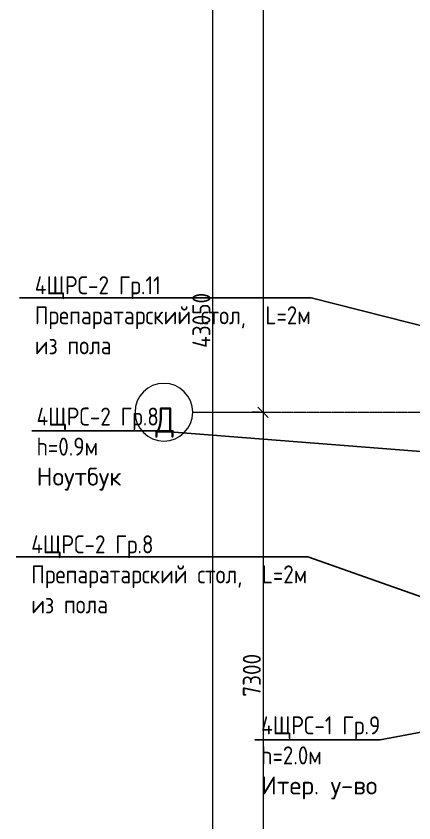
# Model space of a CAD drawing. Header units: millimetres. Extents: x -32 to 417638015, y -35 to 175284279.
# Drawn here: x 1282598 to 1288116, y 66400 to 77595 of the extents above; entities that cross this region are included whole.
import ezdxf
from ezdxf import colors
from ezdxf.entities.mleader import LeaderData, LeaderLine
from ezdxf.math import Vec2, Vec3

# ---------------------------------------------------------------- set-up
doc = ezdxf.new("R2010")
doc.units = ezdxf.units.MM
doc.linetypes.add('ADSK_Линия сетки', pattern=[25, 20, -2.5, 0, -2.5])
doc.layers.add('_ЭМ_Надписи', color=7, linetype='Continuous')
for name, color, linetype, lineweight in [('Оси', 253, 'Continuous', 9), ('Размеры', 7, 'Continuous', 9), ('ШТРИХОВКА', 252, 'Continuous', 15)]:
    doc.layers.add(name, color=color, linetype=linetype, lineweight=lineweight)
doc.styles.add('GOST Common', font='GOST_Common.ttf', dxfattribs={"width": 0.9, "height": 350})
doc.styles.add('GOST Common_1', font='GOST_Common.ttf', dxfattribs={"width": 0.9, "height": 250})
doc.styles.add('ЭОМ', font='isocpeur.ttf', dxfattribs={"width": 0.85, "height": 250})
doc.dimstyles.new('ADSK_Основной_2_5_мм', dxfattribs={"dimscale": 304.8, "dimtxt": 251.428749, "dimasz": 0.463911, "dimexe": 0.492126, "dimexo": 0.492126, "dimgap": 0.098425, "dimtad": 1, "dimrnd": 0.01, "dimdsep": 46, "dimtxsty": 'GOST Common_1', "dimblk1": 'OBLIQUE', "dimblk2": 'OBLIQUE', "dimsah": 1, "dimcen": 0.09, "dimdle": 0.492126, "dimazin": 2, "dimtfac": 1, "dimtdec": 4, "dimtix": 1, "dimtmove": 0, "dimatfit": 3, "dimfxl": 1, "dimtvp": 1, "dimtolj": 1, "dimtzin": 0, "dimlwd": 20, "dimlwe": 20, "dimarcsym": 2})

# ---------------------------------------------------------------- blocks, each defined once
blk = doc.blocks.new('_Oblique')
at = {"color": 0, "linetype": 'ByBlock', "lineweight": -2}
blk.add_line((-0.5, -0.5), (0.5, 0.5), dxfattribs=at)
blk = doc.blocks.new('*D283')
at = {"layer": 'Defpoints', "color": 0, "transparency": 16777216}
for p in [(-9677, 43374), (-9777, 324), (-9677, 324)]:
    blk.add_point(p, dxfattribs=at)
at = {"layer": 'Размеры', "color": 0, "lineweight": 20, "transparency": 16777216}
for p, q in [((-9777, 43524), (-9777, 174)), ((-9827, 43374), (-9927, 43374)), ((-9827, 324), (-9927, 324))]:
    blk.add_line(p, q, dxfattribs=at)
at = {"layer": 'Размеры', "color": 0, "lineweight": 20, "transparency": 16777216, "xscale": 141.4, "yscale": 141.4, "zscale": 141.4}
for p, rotation in [((-9777, 43374), 90), ((-9777, 324), 270)]:
    blk.add_blockref('_Oblique', p, dxfattribs=dict(at, rotation=rotation))
at = {"layer": 'Размеры', "color": 0, "lineweight": 20, "transparency": 16777216, "insert": (-9932, 21849), "char_height": 250, "width": 971.62, "attachment_point": 5, "rotation": 90, "style": 'GOST Common_1'}
blk.add_mtext('\\A1;43050', dxfattribs=at)
blk = doc.blocks.new('*D285')
at = {"layer": 'Defpoints', "color": 0, "transparency": 16777216}
for p in [(-8977, 36874), (-9077, 20574), (-8977, 20574)]:
    blk.add_point(p, dxfattribs=at)
at = {"layer": 'Размеры', "color": 0, "lineweight": 20, "transparency": 16777216}
for p, q in [((-9077, 37024), (-9077, 20424)), ((-9127, 36874), (-9227, 36874)), ((-9127, 20574), (-9227, 20574))]:
    blk.add_line(p, q, dxfattribs=at)
at = {"layer": 'Размеры', "color": 0, "lineweight": 20, "transparency": 16777216, "xscale": 141.4, "yscale": 141.4, "zscale": 141.4}
for p, rotation in [((-9077, 36874), 90), ((-9077, 20574), 270)]:
    blk.add_blockref('_Oblique', p, dxfattribs=dict(at, rotation=rotation))
at = {"layer": 'Размеры', "color": 0, "lineweight": 20, "transparency": 16777216, "insert": (-9232, 28724), "char_height": 250, "width": 889.8, "attachment_point": 5, "rotation": 90, "style": 'GOST Common_1'}
blk.add_mtext('\\A1;16300', dxfattribs=at)
blk = doc.blocks.new('*D286')
at = {"layer": 'Defpoints', "color": 0, "transparency": 16777216}
for p in [(-8977, 20574), (-9077, 13274), (-8977, 13274)]:
    blk.add_point(p, dxfattribs=at)
at = {"layer": 'Размеры', "color": 0, "lineweight": 20, "transparency": 16777216}
for p, q in [((-9077, 20724), (-9077, 13124)), ((-9127, 20574), (-9227, 20574)), ((-9127, 13274), (-9227, 13274))]:
    blk.add_line(p, q, dxfattribs=at)
at = {"layer": 'Размеры', "color": 0, "lineweight": 20, "transparency": 16777216, "xscale": 141.4, "yscale": 141.4, "zscale": 141.4}
for p, rotation in [((-9077, 20574), 90), ((-9077, 13274), 270)]:
    blk.add_blockref('_Oblique', p, dxfattribs=dict(at, rotation=rotation))
at = {"layer": 'Размеры', "color": 0, "lineweight": 20, "transparency": 16777216, "insert": (-9232, 16924), "char_height": 250, "width": 756.84, "attachment_point": 5, "rotation": 90, "style": 'GOST Common_1'}
blk.add_mtext('\\A1;7300', dxfattribs=at)
blk = doc.blocks.new('План 4 этажа')
at = {"layer": 'Оси', "color": 8, "linetype": 'ADSK_Линия сетки'}
blk.add_line((-10052.178, 20574.489), (56511.792, 20574.489), dxfattribs=at)
at = {"layer": 'Оси', "color": 8, "lineweight": 20}
for start, end in [(90, 270), (270, 90)]:
    blk.add_arc((-10452.178, 20574.489), 400, start, end, dxfattribs=at)
at = {"layer": 'Оси', "color": 8, "insert": (-10437.25, 20431.638), "char_height": 350, "width": 291.6, "attachment_point": 5, "line_spacing_factor": 1.022766, "style": 'GOST Common'}
blk.add_mtext('\\pxqc,t0.25714,0.51429,0.77143,1.02857,1.28571,1.54286,1.8,2.05714,2.31429,2.57143,2.82857,3.08571,3.34286,3.6,3.85714,4.11429,4.37143,4.62857,4.88571,5.14286,5.4,5.65714,5.91429,6.17143,6.42857,6.68571,6.94286,7.2,7.45714,7.71429,7.97143,8.22857;{Д}', dxfattribs=at)
at = {"layer": 'Размеры', "color": 8, "lineweight": 20}
for base, p1, p2, override, picture, middle in [((-9777.024, 324.489), (-9677.039, 43374.489), (-9677.039, 324.489), {"dimpost": '<>', "dimfxl": 43050}, '*D283', (-9932.024, 21849.489)), ((-9077.024, 20574.489), (-8977.039, 36874.489), (-8977.039, 20574.489), {"dimpost": '<>', "dimfxl": 16300}, '*D285', (-9232.024, 28724.489)), ((-9077.024, 13274.489), (-8977.039, 20574.489), (-8977.039, 13274.489), {"dimpost": '<>', "dimfxl": 7300}, '*D286', (-9232.024, 16924.489))]:
    dim = blk.add_linear_dim(base=base, p1=p1, p2=p2, angle=90, dimstyle='ADSK_Основной_2_5_мм', override=override, dxfattribs=at)
    dim.commit()
    dim.dimension.update_dxf_attribs({"geometry": picture, "text_midpoint": middle})

msp = doc.modelspace()

# ---------------------------------------------------------------- block references
at = {"layer": 'ШТРИХОВКА'}
msp.add_blockref('План 4 этажа', (1295100, 51524), dxfattribs=at)

# ---------------------------------------------------------------- leaders
at = {"layer": '_ЭМ_Надписи', "color": 7, "ltscale": 5}
ml = msp.add_multileader_mtext('Standard', dxfattribs=at)
ml.set_content('{\\fGOST Common|b0|i0|c204|p34;\\W0.9;\\C256;4ЩРС-2\\fISOCPEUR|b0|i0|c204|p34;\\W0.85; Гр.11\\PПрепаратарский стол,  L=2м\\Pиз пола}', color=1, style='ЭОМ')
ml.set_leader_properties()
ml.build(insert=Vec2(0, 0))
ml.multileader.update_dxf_attribs({"text_left_attachment_type": 6, "text_right_attachment_type": 6, "dogleg_length": 0, "arrow_head_size": 200})
ctx = ml.context
ctx.base_point, ctx.char_height, ctx.arrow_head_size, ctx.landing_gap_size, ctx.plane_origin = Vec3(1282857, 73685, -64), 250, 200, 0, Vec3(1259129, 82313, -64)
ctx.left_attachment, ctx.right_attachment = 6, 6
notes = []
notes.append((ctx, [(1, (1, 1, 0), (1286692, 73685, -64), (-1, 0), 0, [(0, [(1291838, 72377, -64)], 0, [])])]))
ctx.mtext.insert, ctx.mtext.width, ctx.mtext.defined_height, ctx.mtext.flow_direction = Vec3(1282857, 73985, -64), 4095.95, 5489, 5
ml = msp.add_multileader_mtext('Standard', dxfattribs=at)
ml.set_content('{\\fGOST Common|b0|i0|c204|p34;\\W0.9;\\C256;4ЩРС-2\\fISOCPEUR|b0|i0|c204|p34;\\W0.85; Гр.8\\Ph=0.9м\\P\\W1;\\C0;Ноутбук}', color=1, style='ЭОМ')
ml.set_leader_properties()
ml.build(insert=Vec2(0, 0))
ml.multileader.update_dxf_attribs({"text_left_attachment_type": 6, "text_right_attachment_type": 6, "dogleg_length": 0, "arrow_head_size": 200})
ctx = ml.context
ctx.base_point, ctx.char_height, ctx.arrow_head_size, ctx.landing_gap_size, ctx.plane_origin = Vec3(1282882, 71838), 250, 200, 0, Vec3(1278222, 78677)
ctx.left_attachment, ctx.right_attachment = 6, 6
notes.append((ctx, [(1, (1, 1, 0), (1284556, 71838), (-1, 0), 0, [(0, [(1289408, 71460)], 0, [])])]))
ctx.mtext.insert, ctx.mtext.width, ctx.mtext.defined_height, ctx.mtext.flow_direction = Vec3(1282882, 72163), 2879.26, 1413, 5
ml = msp.add_multileader_mtext('Standard', dxfattribs=at)
ml.set_content('{\\fGOST Common|b0|i0|c204|p34;\\W0.9;\\C256;4ЩРС-2\\fISOCPEUR|b0|i0|c204|p34;\\W0.85; Гр.8\\PПрепаратарский стол,  L=2м\\Pиз пола}', color=1, style='ЭОМ')
ml.set_leader_properties()
ml.build(insert=Vec2(0, 0))
ml.multileader.update_dxf_attribs({"text_left_attachment_type": 6, "text_right_attachment_type": 6, "dogleg_length": 0, "arrow_head_size": 200})
ctx = ml.context
ctx.base_point, ctx.char_height, ctx.arrow_head_size, ctx.landing_gap_size, ctx.plane_origin = Vec3(1282808, 70090, -64), 250, 200, 0, Vec3(1257823, 78658, -64)
ctx.left_attachment, ctx.right_attachment = 6, 6
notes.append((ctx, [(1, (1, 1, 0), (1286644, 70090, -64), (-1, 0), 0, [(0, [(1290532, 68723, -64)], 0, [])])]))
ctx.mtext.insert, ctx.mtext.width, ctx.mtext.defined_height, ctx.mtext.flow_direction = Vec3(1282808, 70390, -64), 4095.95, 5489, 5
ml = msp.add_multileader_mtext('Standard', dxfattribs=at)
ml.set_content('{\\fGOST Common|b0|i0|c204|p34;\\W0.9;\\C256;4ЩРС-1\\fISOCPEUR|b0|i0|c204|p34;\\W0.85; Гр.9\\Ph=2.0м\\P\\W1;\\C0;Итер. у-во}', color=1, style='ЭОМ')
ml.set_leader_properties()
ml.build(insert=Vec2(0, 0))
ml.multileader.update_dxf_attribs({"text_left_attachment_type": 6, "text_right_attachment_type": 6, "dogleg_length": 0, "arrow_head_size": 200})
ctx = ml.context
ctx.base_point, ctx.char_height, ctx.arrow_head_size, ctx.landing_gap_size, ctx.plane_origin = Vec3(1285997, 67553), 250, 200, 0, Vec3(1280987, 75951)
ctx.left_attachment, ctx.right_attachment = 6, 6
notes.append((ctx, [(1, (1, 1, 0), (1287647, 67553), (-1, 0), 0, [(0, [(1292135, 68384)], 0, [])])]))
ctx.mtext.insert, ctx.mtext.width, ctx.mtext.flow_direction = Vec3(1285997, 67878), 2879.26, 5
ml = msp.add_multileader_mtext('Standard', dxfattribs=at)
ml.set_content('{\\fGOST Common|b0|i0|c0|p34;\\W0.9;\\C256;4\\fGOST Common|b0|i0|c204|p34;ЩРС\\fGOST Common|b0|i0|c0|p34;-2\\fISOCPEUR|b0|i0|c204|p34;\\W0.85; Гр.9\\P\\W1;\\C0;Раб.место учителя, ноутбук}', color=1, style='ЭОМ')
ml.set_leader_properties()
ml.build(insert=Vec2(0, 0))
ml.multileader.update_dxf_attribs({"text_left_attachment_type": 6, "text_right_attachment_type": 6, "dogleg_length": 0, "arrow_head_size": 200})
ctx = ml.context
ctx.base_point, ctx.char_height, ctx.arrow_head_size, ctx.landing_gap_size, ctx.plane_origin = Vec3(1285934, 65531, -64), 250, 200, 0, Vec3(1267698, 75337, -64)
ctx.left_attachment, ctx.right_attachment = 6, 6
notes.append((ctx, [(1, (1, 1, 0), (1287608, 65531, -64), (-1, 0), 0, [(0, [(1289929, 66646, -64)], 0, [])])]))
ctx.mtext.insert, ctx.mtext.width, ctx.mtext.defined_height, ctx.mtext.flow_direction = Vec3(1285934, 65856, -64), 2073.81, 546, 5
for ctx, leaders in notes:
    for number, flags, end, landing, length, lines in leaders:
        leader = LeaderData()
        leader.index, (leader.has_last_leader_line, leader.has_dogleg_vector, leader.attachment_direction) = number, flags
        leader.last_leader_point, leader.dogleg_vector, leader.dogleg_length = Vec3(end), Vec3(landing), length
        for number, points, colour, breaks in lines:
            line = LeaderLine()
            line.index, line.vertices, line.color, line.breaks = number, Vec3.list(points), colors.encode_raw_color(colour), breaks
            leader.lines.append(line)
        ctx.leaders.append(leader)

doc.saveas('drawing.dxf')
